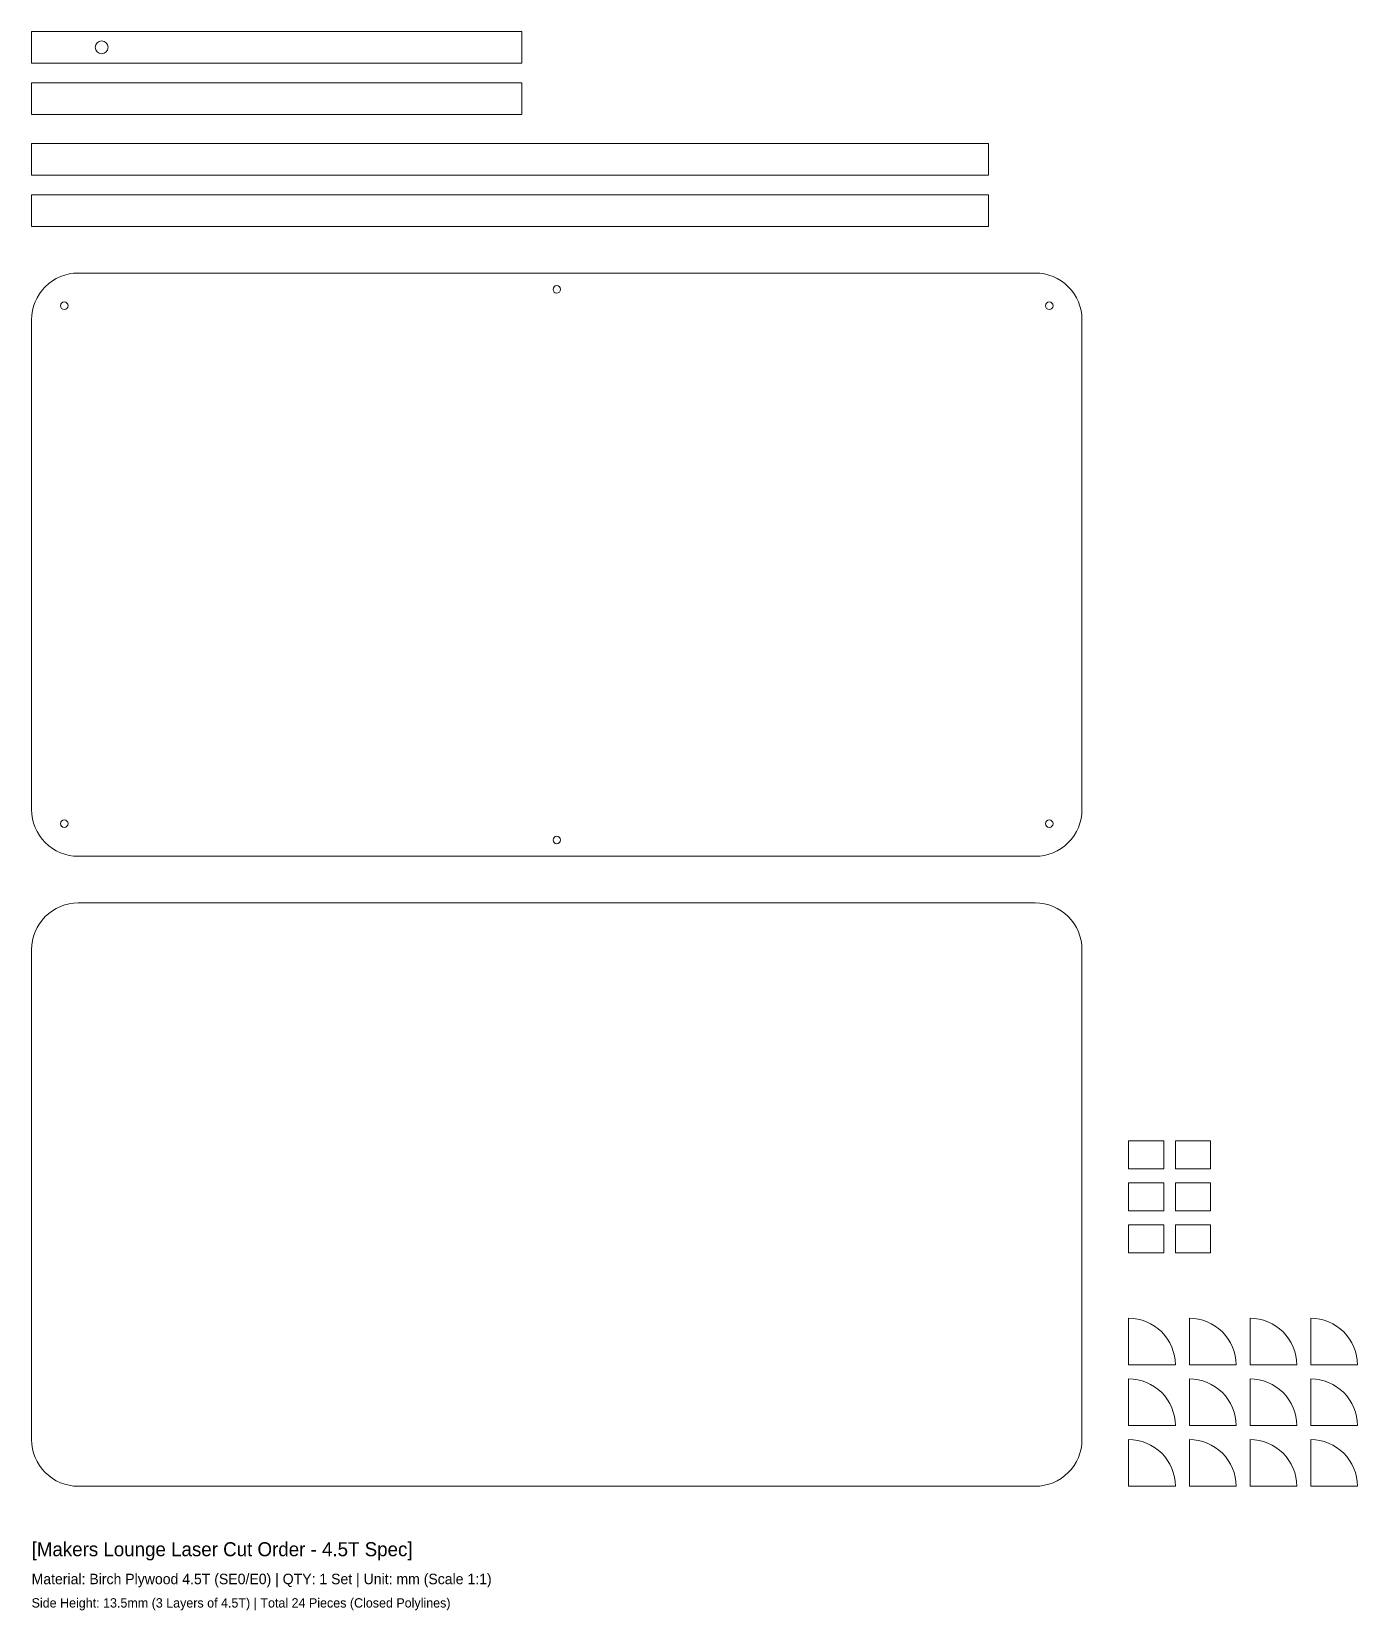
# Model space of a CAD drawing. Header units: millimetres. Extents: x 0 to 568, y -53 to 624.
import ezdxf

# ---------------------------------------------------------------- set-up
doc = ezdxf.new("R2010")
doc.units = ezdxf.units.MM
doc.layers.add('CUT', color=1, linetype='Continuous', lineweight=0)
doc.layers.add('INFO', color=3, linetype='Continuous', lineweight=0)

msp = doc.modelspace()

# ---------------------------------------------------------------- linework, layer by layer
at = {"layer": 'CUT', "color": 1}
for points in [[(0, 610), (210, 610), (210, 623.5), (0, 623.5)], [(0, 588), (210, 588), (210, 601.5), (0, 601.5)], [(0, 562), (410, 562), (410, 575.5), (0, 575.5)], [(0, 540), (410, 540), (410, 553.5), (0, 553.5)], [(470, 136), (485, 136), (485, 148), (470, 148)], [(490, 136), (505, 136), (505, 148), (490, 148)], [(470, 118), (485, 118), (485, 130), (470, 130)], [(490, 118), (505, 118), (505, 130), (490, 130)], [(470, 100), (485, 100), (485, 112), (470, 112)], [(490, 100), (505, 100), (505, 112), (490, 112)]]:
    msp.add_lwpolyline(points, close=True, dxfattribs=at)
for points in [[(20, 270), (430, 270, 0.414214), (450, 290), (450, 500, 0.414214), (430, 520), (20, 520, 0.414214), (0, 500), (0, 290, 0.414214)], [(20, 0), (430, 0, 0.414214), (450, 20), (450, 230, 0.414214), (430, 250), (20, 250, 0.414214), (0, 230), (0, 20, 0.414214)], [(470, 52), (490, 52, 0.414214), (470, 72)], [(496, 52), (516, 52, 0.414214), (496, 72)], [(522, 52), (542, 52, 0.414214), (522, 72)], [(548, 52), (568, 52, 0.414214), (548, 72)], [(470, 26), (490, 26, 0.414214), (470, 46)], [(496, 26), (516, 26, 0.414214), (496, 46)], [(522, 26), (542, 26, 0.414214), (522, 46)], [(548, 26), (568, 26, 0.414214), (548, 46)], [(470, 0), (490, 0, 0.414214), (470, 20)], [(496, 0), (516, 0, 0.414214), (496, 20)], [(522, 0), (542, 0, 0.414214), (522, 20)], [(548, 0), (568, 0, 0.414214), (548, 20)]]:
    msp.add_lwpolyline(points, format="xyb", close=True, dxfattribs=at)
for centre, radius in [((30, 616.75), 2.75), ((225, 513), 1.6), ((14, 506), 1.6), ((436, 506), 1.6), ((14, 284), 1.6), ((436, 284), 1.6), ((225, 277), 1.6)]:
    msp.add_circle(centre, radius, dxfattribs=at)

# ---------------------------------------------------------------- texts
at = {"layer": 'INFO'}
for s, height, p in [('[Makers Lounge Laser Cut Order - 4.5T Spec]', 6, (0, -30)), ('Material: Birch Plywood 4.5T (SE0/E0) | QTY: 1 Set | Unit: mm (Scale 1:1)', 4.5, (0, -42)), ('Side Height: 13.5mm (3 Layers of 4.5T) | Total 24 Pieces (Closed Polylines)', 4, (0, -52))]:
    msp.add_text(s, height=height, dxfattribs=at).set_placement(p)

doc.saveas('drawing.dxf')
